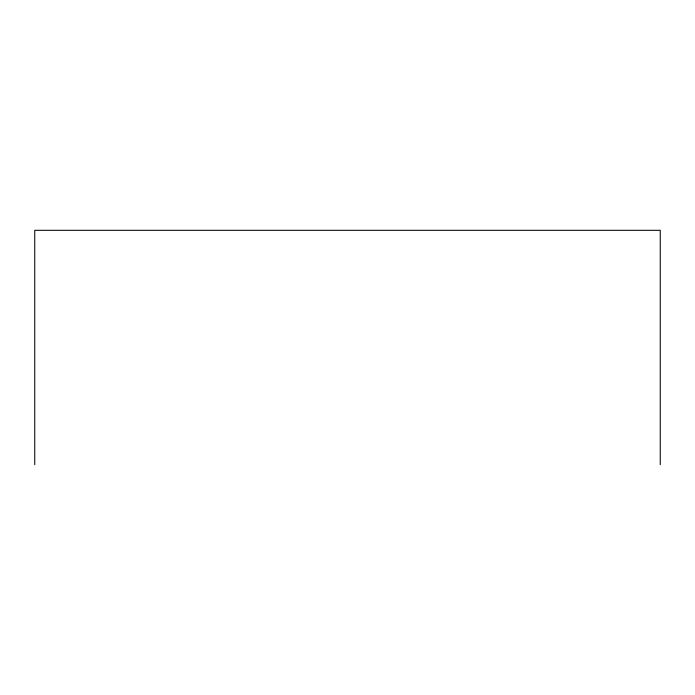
<?xml version="1.0" encoding="UTF-8"?>
<svg xmlns="http://www.w3.org/2000/svg" width="695" height="695" viewBox="0 0 695 695"><rect width="100%" height="100%" fill="white"/><g stroke="black" fill="none" stroke-linecap="round" stroke-linejoin="round"><path stroke-width="1.04" d="M660.25 464.686L660.25 230.314L34.75 230.314L34.75 464.686"/></g></svg>
